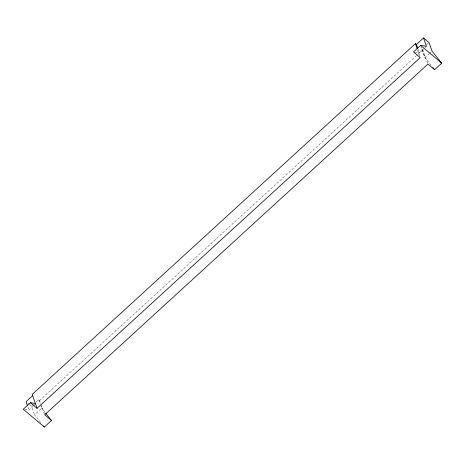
<?xml version="1.0" encoding="UTF-8"?>
<svg xmlns="http://www.w3.org/2000/svg" width="465" height="465" viewBox="0 0 465 465"><rect width="100%" height="100%" fill="white"/><g stroke="black" fill="none" stroke-linecap="round" stroke-linejoin="round"><path stroke-width="0.35" stroke-dasharray="2.33 1.74" d="M32.509 405.317L34.038 403.916M36.072 402.051L38.624 399.72L39.583 400.522L40.763 403.812M426.411 44.843L428.957 42.513M24.674 409.456L28.952 410.089L33.027 406.358M33.538 405.893L35.067 404.492M414.768 52.144L419.285 52.882L424.382 48.215M424.888 47.75L426.417 46.355M39.583 400.522L417.425 54.748M417.959 54.254L422.784 49.842L421.825 49.04L424.9 57.59L431.038 65.245M40.804 422.58L34.567 414.797L41.699 408.27L40.281 404.323M424.9 57.59L428.98 53.859M429.486 53.394L431.526 51.528M42.658 409.072L41.699 408.27L45.175 412.606M27.697 403.068L29.324 404.434M29.865 404.887L31.486 406.247L34.567 414.797M422.784 49.842L427.69 63.478M41.001 404.469L44.489 414.158M38.624 399.72L40.042 403.667M420.866 46.07L424.574 56.678M417.948 48.994L419.285 52.882M417.669 50.156L419.814 56.416M27.842 406.863L28.952 410.089"/><path stroke-width="0.7" d="M416.396 44.454L415.431 43.64L32.248 394.367L37.031 408.311L420.232 57.631L413.501 51.935L420.633 45.407L426.417 46.355L423.539 37.967L416.396 44.454L417.727 48.343M32.695 395.645L26.075 401.708L27.4 405.573M35.363 403.451L30.382 402.713L23.25 409.241L44.367 427.033L51.505 420.5L45.628 413.17M51.505 420.5L44.71 414.78L427.916 64.1L434.618 69.709L441.75 63.182L420.633 45.407M440.791 62.38L441.75 63.182M423.539 37.967L428.957 42.513L432.037 51.063L441.384 62.851M30.382 402.713L37.031 408.311M432.828 67.477L434.618 69.709M43.477 425.917L44.367 427.033M415.431 43.64L417.221 48.854"/></g></svg>
